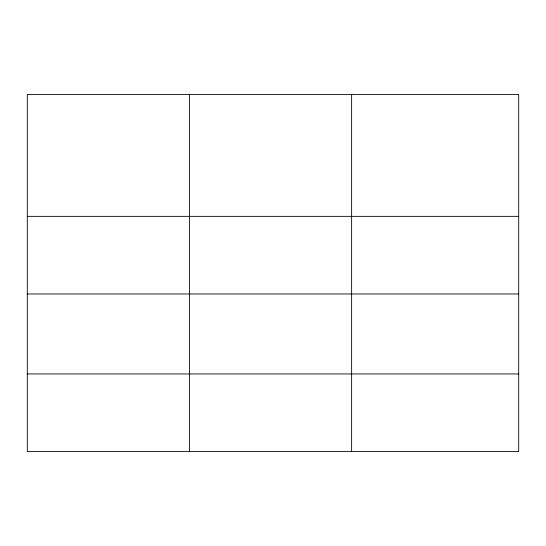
<?xml version="1.0" encoding="UTF-8"?>
<svg xmlns="http://www.w3.org/2000/svg" width="546" height="546" viewBox="0 0 546 546"><rect width="100%" height="100%" fill="white"/><g stroke="black" fill="none" stroke-linecap="round" stroke-linejoin="round"><path stroke-width="0.82" d="M518.7 293.973L518.7 94.444L27.3 94.444L27.3 451.556L518.7 451.556L518.7 293.973L27.3 293.973M27.3 216.352L518.7 216.352M27.3 373.942L518.7 373.942M351.624 94.444L351.624 451.556M189.462 94.444L189.462 451.556"/></g></svg>
